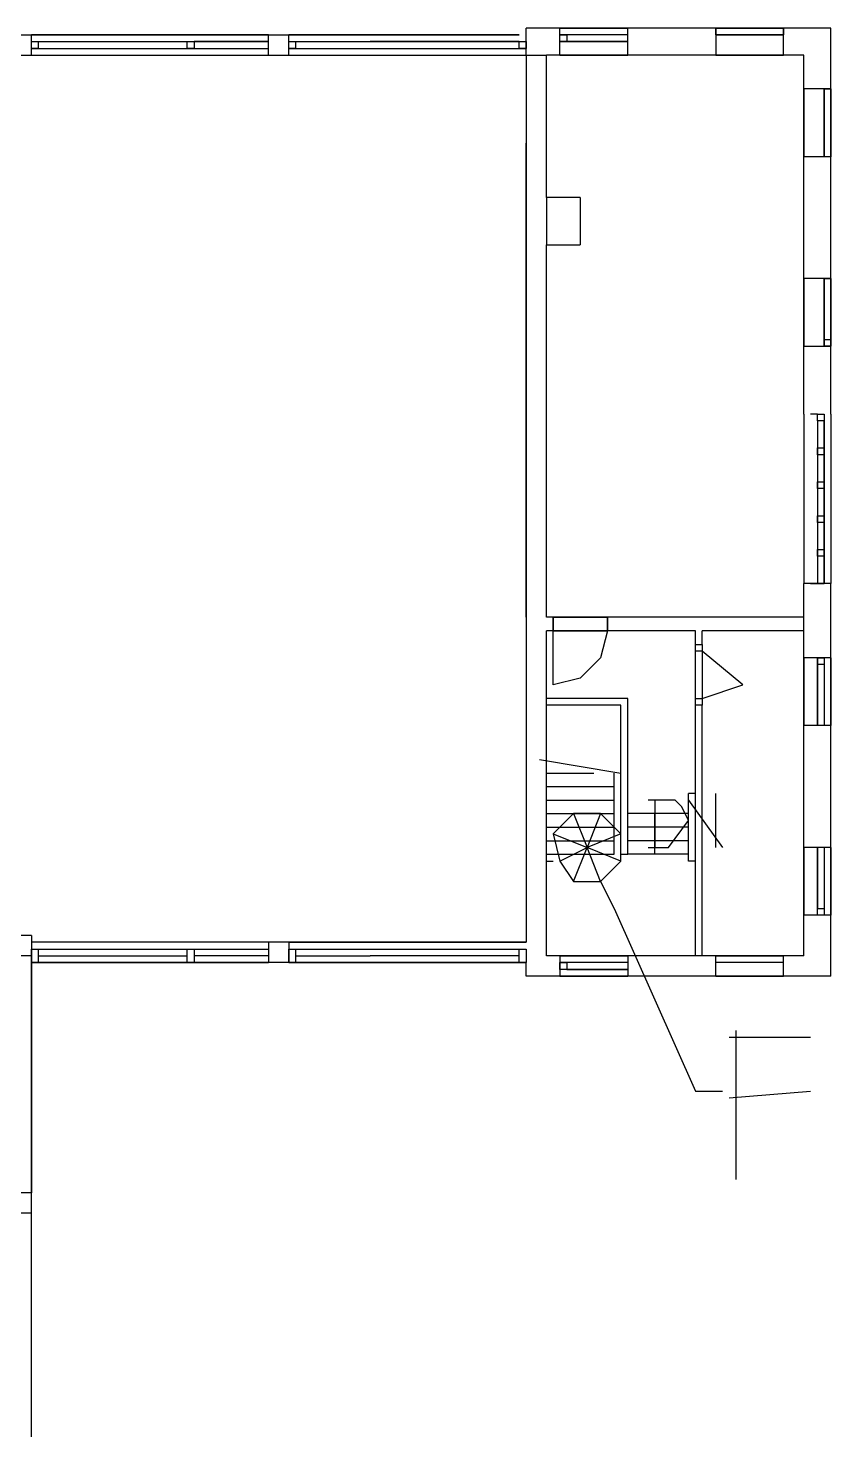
# Model space of a CAD drawing. Extents: x 0 to 66.8, y 0 to 60.3.
# Drawn here: x 59.31 to 66.83, y 30.99 to 44.13 of the extents above; entities that cross this region are included whole.
import ezdxf

# ---------------------------------------------------------------- set-up
doc = ezdxf.new("R2010")
doc.units = 0

msp = doc.modelspace()

# ---------------------------------------------------------------- linework, layer by layer
at = {"layer": 'Layer 1'}
for p, q in [((54.515052, 44.069156), (63.912775, 44.069156)), ((61.563411, 44.069314), (59.340913, 44.069314)), ((59.341019, 43.87863), (59.341019, 44.069129)), ((61.563252, 43.87863), (61.563252, 44.069129)), ((63.912908, 44.069314), (61.75391, 44.069314)), ((61.754016, 43.87863), (61.754016, 44.069129)), ((66.833772, 44.132656), (63.976275, 44.132656)), ((63.976275, 43.878656), (63.976275, 44.132656)), ((64.293907, 44.13255), (64.928906, 44.13255)), ((64.294013, 43.878471), (64.294013, 44.13247)), ((64.929012, 44.069235), (64.294013, 44.069235)), ((64.294039, 44.069103), (64.357539, 44.069103)), ((64.294039, 44.005603), (64.294039, 44.069103)), ((64.357539, 44.069103), (64.357539, 44.005603)), ((64.929012, 43.878471), (64.929012, 44.13247)), ((64.929012, 44.069235), (64.929012, 44.069235)), ((64.929012, 44.069235), (64.929012, 44.069235)), ((65.754247, 44.13247), (65.754247, 43.878471)), ((65.754273, 44.132603), (66.389272, 44.132603)), ((65.754273, 44.069367), (65.754273, 44.132603)), ((65.754273, 44.13255), (65.754273, 44.13255)), ((65.754273, 44.13255), (65.754273, 44.13255)), ((65.754273, 44.13255), (65.754273, 44.13255)), ((65.754273, 44.13255), (65.754273, 44.13255)), ((65.754273, 44.13247), (66.389272, 44.13247)), ((65.754273, 44.13247), (66.389272, 44.13247)), ((66.389272, 44.069367), (65.754273, 44.069367)), ((65.754273, 44.069235), (66.389272, 44.069235)), ((65.754273, 44.069235), (66.389272, 44.069235)), ((66.389378, 44.13255), (65.754379, 44.13255)), ((66.389378, 44.13255), (65.754379, 44.13255)), ((65.754405, 44.13255), (66.389404, 44.13255)), ((66.389272, 44.132603), (66.389272, 44.069367)), ((66.389299, 43.87863), (66.389299, 44.132629)), ((66.389378, 44.13255), (66.389378, 44.069314)), ((66.389378, 44.069314), (66.389378, 44.13255)), ((66.389378, 44.13255), (66.389378, 44.069314)), ((66.389378, 44.069314), (66.389378, 44.13255)), ((66.833772, 40.51316), (66.833772, 44.132656)), ((59.341019, 44.005629), (61.563252, 44.005629)), ((59.341019, 43.942129), (61.563252, 43.942129)), ((59.341046, 44.005603), (59.404281, 44.005603)), ((59.341046, 43.942103), (59.341046, 44.005603)), ((59.404281, 43.942103), (59.341046, 43.942103)), ((59.404255, 44.005629), (60.103018, 44.005629)), ((59.404281, 44.005603), (59.404281, 43.942103)), ((60.102965, 43.942129), (60.102965, 43.942129)), ((60.102965, 43.942129), (60.102965, 43.942129)), ((60.103018, 44.005629), (60.801253, 44.005629)), ((60.801279, 44.005603), (60.864779, 44.005603)), ((60.801279, 43.942103), (60.801279, 44.005603)), ((60.864779, 43.942103), (60.801279, 43.942103)), ((60.864779, 44.005603), (60.864779, 43.942103)), ((61.563252, 44.005629), (60.865017, 44.005629)), ((61.563331, 43.942129), (61.563331, 43.942129)), ((61.563331, 43.942129), (61.563331, 43.942129)), ((61.754043, 44.005629), (63.976275, 44.005629)), ((61.754043, 44.005603), (61.817278, 44.005603)), ((61.754043, 43.942103), (61.754043, 44.005603)), ((61.754043, 43.942129), (63.976275, 43.942129)), ((61.817278, 43.942103), (61.754043, 43.942103)), ((61.817251, 44.005629), (62.516015, 44.005629)), ((61.817278, 44.005603), (61.817278, 43.942103)), ((62.515989, 43.942129), (62.515989, 43.942129)), ((62.515989, 43.942129), (62.515989, 43.942129)), ((63.912802, 44.005682), (62.516042, 44.005682)), ((63.214382, 43.942129), (63.214382, 43.942129)), ((63.214382, 43.942129), (63.214382, 43.942129)), ((63.912775, 44.005603), (63.976275, 44.005603)), ((63.912775, 43.942103), (63.912775, 44.005603)), ((63.976275, 43.942103), (63.912775, 43.942103)), ((63.976275, 44.005603), (63.976275, 43.942103)), ((64.293907, 44.005682), (64.928906, 44.005682)), ((64.357539, 44.005603), (64.294039, 44.005603)), ((64.928906, 44.005682), (64.357407, 44.005682)), ((54.514999, 43.878471), (63.976222, 43.878471)), ((59.340913, 43.87855), (61.563411, 43.87855)), ((61.75391, 43.87855), (63.976408, 43.87855)), ((63.976355, 43.87855), (63.976355, 35.560325)), ((63.976355, 43.87855), (64.166854, 43.87855)), ((66.579772, 43.878656), (64.166775, 43.878656)), ((64.166854, 42.545184), (64.166854, 43.878682)), ((64.293907, 43.87855), (64.928906, 43.87855)), ((65.754405, 43.87855), (66.389404, 43.87855)), ((66.579772, 40.51316), (66.579772, 43.878656)), ((66.833798, 43.561394), (66.579798, 43.561394)), ((66.579904, 43.561315), (66.579904, 42.926051)), ((66.77051, 43.561262), (66.77051, 42.926263)), ((66.77051, 43.561262), (66.77051, 42.926263)), ((66.77051, 43.561262), (66.77051, 42.926263)), ((66.77051, 43.561262), (66.77051, 42.926263)), ((66.770536, 43.561103), (66.833772, 43.561103)), ((66.770536, 42.926104), (66.770536, 43.561103)), ((66.833745, 43.561262), (66.833745, 42.926263)), ((66.833745, 43.561262), (66.833745, 42.926263)), ((66.833772, 43.561103), (66.833772, 42.926104)), ((66.833798, 43.561262), (66.833798, 43.561262)), ((66.833798, 43.561262), (66.833798, 43.561262)), ((66.833798, 43.561262), (66.833798, 43.561262)), ((66.833798, 43.561262), (66.833798, 43.561262)), ((66.833904, 43.561315), (66.833904, 42.926051)), ((63.976328, 38.608057), (63.976328, 43.053316)), ((66.833772, 42.926157), (66.579772, 42.926157)), ((66.833772, 42.926104), (66.770536, 42.926104)), ((66.833798, 42.926157), (66.833798, 42.926157)), ((66.833798, 42.926157), (66.833798, 42.926157)), ((66.833798, 42.926157), (66.833798, 42.926157)), ((66.833798, 42.926157), (66.833798, 42.926157)), ((64.166775, 42.545052), (64.166775, 42.100552)), ((64.484328, 42.545052), (64.166828, 42.545052)), ((64.484354, 42.545184), (64.484354, 42.100685)), ((64.166775, 38.608083), (64.166775, 42.100579)), ((64.166775, 42.100579), (64.484248, 42.100579)), ((66.833772, 41.783159), (66.579772, 41.783159)), ((66.579904, 41.783053), (66.579904, 41.148318)), ((66.77051, 41.783079), (66.77051, 41.21158)), ((66.77051, 41.783079), (66.77051, 41.148345)), ((66.77051, 41.783079), (66.77051, 41.21158)), ((66.77051, 41.783079), (66.77051, 41.148345)), ((66.770536, 41.783106), (66.833772, 41.783106)), ((66.770536, 41.148371), (66.770536, 41.783106)), ((66.833745, 41.783079), (66.833745, 41.148345)), ((66.833745, 41.783079), (66.833745, 41.148345)), ((66.833772, 41.783106), (66.833772, 41.148371)), ((66.833798, 41.783079), (66.833798, 41.783079)), ((66.833798, 41.783079), (66.833798, 41.783079)), ((66.833798, 41.783079), (66.833798, 41.783079)), ((66.833798, 41.783079), (66.833798, 41.783079)), ((66.833904, 41.783053), (66.833904, 41.148318)), ((66.833772, 41.148159), (66.579772, 41.148159)), ((66.770536, 41.211606), (66.833772, 41.211606)), ((66.770536, 41.148371), (66.770536, 41.211606)), ((66.770536, 41.211606), (66.833772, 41.211606)), ((66.770536, 41.148371), (66.770536, 41.211606)), ((66.833772, 41.148371), (66.770536, 41.148371)), ((66.833772, 41.148371), (66.770536, 41.148371)), ((66.833772, 41.148371), (66.770536, 41.148371)), ((66.833772, 41.211606), (66.833772, 41.148371)), ((66.833772, 41.211606), (66.833772, 41.148371)), ((66.579904, 40.513054), (66.579904, 38.925556)), ((66.707063, 40.513134), (66.643298, 40.513134)), ((66.707036, 40.513107), (66.770536, 40.513107)), ((66.707036, 40.449607), (66.707036, 40.513107)), ((66.770536, 40.513107), (66.770536, 40.449607)), ((66.833798, 40.513134), (66.833798, 40.513134)), ((66.833798, 40.513134), (66.833798, 40.513134)), ((66.833904, 40.513054), (66.833904, 38.925556)), ((66.706931, 40.449581), (66.706931, 38.925583)), ((66.706931, 40.449581), (66.706931, 40.132346)), ((66.770536, 40.449607), (66.707036, 40.449607)), ((66.77043, 38.925583), (66.77043, 40.449581)), ((66.77043, 40.449581), (66.77043, 40.132346)), ((66.77051, 40.449581), (66.77051, 40.449581)), ((66.77051, 40.449581), (66.77051, 40.449581)), ((66.770536, 40.195608), (66.770536, 40.449607)), ((66.706931, 40.195581), (66.706931, 39.814846)), ((66.707036, 40.132372), (66.707036, 40.195608)), ((66.707036, 40.195608), (66.770536, 40.195608)), ((66.707036, 40.195608), (66.770536, 40.195608)), ((66.707036, 40.132372), (66.707036, 40.195608)), ((66.770536, 40.132372), (66.707036, 40.132372)), ((66.770536, 40.132372), (66.707036, 40.132372)), ((66.77043, 40.195581), (66.77043, 39.814846)), ((66.770536, 40.195608), (66.770536, 40.132372)), ((66.770536, 40.195608), (66.770536, 40.132372)), ((66.770536, 40.132372), (66.770536, 40.132372)), ((66.770536, 39.878373), (66.770536, 40.132372)), ((66.706931, 39.878293), (66.706931, 39.497294)), ((66.707036, 39.814608), (66.707036, 39.878108)), ((66.707036, 39.878108), (66.770536, 39.878108)), ((66.707036, 39.878108), (66.770536, 39.878108)), ((66.707036, 39.814608), (66.707036, 39.878108)), ((66.77043, 39.878293), (66.77043, 39.497294)), ((66.770536, 39.878108), (66.770536, 39.814608)), ((66.770536, 39.878108), (66.770536, 39.814608)), ((66.770536, 39.814608), (66.707036, 39.814608)), ((66.770536, 39.814608), (66.707036, 39.814608)), ((66.770536, 39.814608), (66.770536, 39.814608)), ((66.770536, 39.560873), (66.770536, 39.814608)), ((66.706931, 39.560741), (66.706931, 39.179741)), ((66.707036, 39.497109), (66.707036, 39.560608)), ((66.707036, 39.560608), (66.770536, 39.560608)), ((66.707036, 39.560608), (66.770536, 39.560608)), ((66.707036, 39.497109), (66.707036, 39.560608)), ((66.770536, 39.497109), (66.707036, 39.497109)), ((66.770536, 39.497109), (66.707036, 39.497109)), ((66.77043, 39.560741), (66.77043, 39.179741)), ((66.770536, 39.560608), (66.770536, 39.497109)), ((66.770536, 39.560608), (66.770536, 39.497109)), ((66.770536, 39.497109), (66.770536, 39.497109)), ((66.770536, 39.243109), (66.770536, 39.497109)), ((66.706931, 39.243188), (66.706931, 38.925689)), ((66.707036, 39.243109), (66.770536, 39.243109)), ((66.707036, 39.179609), (66.707036, 39.243109)), ((66.707036, 39.179609), (66.707036, 39.243109)), ((66.707036, 39.243109), (66.770536, 39.243109)), ((66.770536, 39.179609), (66.707036, 39.179609)), ((66.770536, 39.179609), (66.707036, 39.179609)), ((66.77043, 39.243188), (66.77043, 38.925689)), ((66.77051, 38.925636), (66.77051, 39.179635)), ((66.770536, 39.243109), (66.770536, 39.179609)), ((66.770536, 39.243109), (66.770536, 39.179609)), ((66.770536, 39.179609), (66.770536, 39.179609)), ((66.833772, 38.925662), (66.579772, 38.925662)), ((66.579772, 35.433167), (66.579772, 38.925662)), ((66.833798, 38.925636), (66.579798, 38.925636)), ((66.643298, 38.925636), (66.707063, 38.925636)), ((66.77051, 38.925636), (66.70701, 38.925636)), ((66.70701, 38.925636), (66.77051, 38.925636)), ((66.77051, 38.925636), (66.77051, 38.925636)), ((66.77051, 38.925636), (66.77051, 38.925636)), ((66.833772, 35.242667), (66.833772, 38.925662)), ((64.230381, 38.608216), (64.166881, 38.608216)), ((64.230275, 38.607845), (64.738274, 38.607845)), ((64.230275, 38.48111), (64.230275, 38.607845)), ((64.738327, 38.608083), (64.230328, 38.608083)), ((64.230328, 38.608083), (64.230328, 38.481348)), ((64.230328, 38.481348), (64.230328, 38.608083)), ((64.230328, 38.608083), (64.230328, 38.481348)), ((64.230328, 38.544821), (64.230328, 38.481322)), ((64.230381, 38.608216), (64.230381, 38.481216)), ((64.738274, 38.607845), (64.738274, 38.48111)), ((64.738327, 38.608083), (64.738327, 38.481348)), ((64.738327, 38.481348), (64.738327, 38.608083)), ((64.738327, 38.481348), (64.738327, 38.608083)), ((64.738327, 38.608083), (64.738327, 38.608083)), ((64.738327, 38.544821), (64.738327, 38.481322)), ((66.579878, 38.608216), (64.73838, 38.608216)), ((64.73838, 38.481216), (64.73838, 38.608216)), ((64.166828, 35.433061), (64.166828, 38.481322)), ((64.230381, 38.481216), (64.166881, 38.481216)), ((64.738274, 38.48111), (64.230275, 38.48111)), ((64.230328, 38.481348), (64.738327, 38.481348)), ((64.230328, 37.973216), (64.230328, 38.481216)), ((64.738327, 38.481216), (64.675092, 38.227216)), ((65.563879, 38.481216), (64.73838, 38.481216)), ((65.563853, 38.354189), (65.563853, 38.481189)), ((66.579851, 38.481189), (65.627353, 38.481189)), ((65.627353, 38.354189), (65.627353, 38.481189)), ((65.563773, 38.35411), (65.627273, 38.35411)), ((65.563773, 37.782611), (65.563773, 38.35411)), ((65.563773, 38.35411), (65.627273, 38.35411)), ((65.563773, 38.290875), (65.563773, 38.35411)), ((65.627273, 38.290875), (65.563773, 38.290875)), ((65.627273, 38.35411), (65.627273, 37.782611)), ((65.627273, 38.35411), (65.627273, 38.290875)), ((66.008379, 37.97311), (65.627405, 38.290875)), ((64.166828, 36.766559), (64.166828, 38.163557)), ((64.675092, 38.227216), (64.484328, 38.036452)), ((66.833772, 38.227163), (66.579772, 38.227163)), ((66.579904, 38.227322), (66.579904, 37.592058)), ((66.706931, 38.227242), (66.706931, 37.592243)), ((66.706931, 37.592243), (66.706931, 38.163743)), ((66.707036, 38.22711), (66.770536, 38.22711)), ((66.707036, 38.16361), (66.707036, 38.22711)), ((66.770536, 38.16361), (66.707036, 38.16361)), ((66.77051, 38.227242), (66.77051, 37.592243)), ((66.770536, 38.22711), (66.770536, 38.16361)), ((66.833904, 38.227322), (66.833904, 37.592058)), ((64.484328, 38.036452), (64.230328, 37.973216)), ((65.627405, 37.846111), (66.008379, 37.97311)), ((64.929118, 37.84619), (64.166854, 37.84619)), ((64.86538, 37.782452), (64.166881, 37.782452)), ((64.865353, 36.385692), (64.865353, 37.78269)), ((64.929118, 36.385692), (64.929118, 37.84619)), ((65.563773, 37.846111), (65.627273, 37.846111)), ((65.563773, 37.782611), (65.563773, 37.846111)), ((65.627273, 37.782611), (65.563773, 37.782611)), ((65.627273, 37.782611), (65.563773, 37.782611)), ((65.563853, 35.433193), (65.563853, 37.78269)), ((65.627273, 37.846111), (65.627273, 37.782611)), ((65.627353, 35.433193), (65.627353, 37.78269)), ((66.833772, 37.592164), (66.579772, 37.592164)), ((66.77051, 37.592137), (66.77051, 37.592137)), ((66.77051, 37.592137), (66.77051, 37.592137)), ((64.103487, 37.274585), (64.865459, 37.14785)), ((64.166854, 37.147691), (64.611354, 37.147691)), ((64.801959, 36.385745), (64.801959, 37.147744)), ((64.865486, 36.385745), (64.865486, 37.147744)), ((64.166854, 37.020691), (64.801854, 37.020691)), ((65.500353, 36.322192), (65.500353, 36.957191)), ((65.563879, 36.957218), (65.500379, 36.957218)), ((65.563747, 36.448954), (65.563747, 36.957218)), ((65.563826, 36.322192), (65.563826, 36.957191)), ((65.754247, 36.448954), (65.754247, 36.957218)), ((64.166854, 36.893691), (64.801854, 36.893691)), ((65.373432, 36.893824), (65.119433, 36.893824)), ((65.183012, 36.893718), (65.183012, 36.448954)), ((65.436932, 36.830059), (65.373432, 36.893824)), ((65.500167, 36.703324), (65.436932, 36.830059)), ((65.500247, 36.893718), (65.817746, 36.448954)), ((64.166854, 36.766691), (64.801854, 36.766691)), ((64.421039, 36.766612), (64.230275, 36.576112)), ((64.675012, 36.766612), (64.421013, 36.766612)), ((64.421013, 36.766612), (64.547986, 36.449112)), ((64.67496, 36.766665), (64.54796, 36.449165)), ((64.865459, 36.576165), (64.67496, 36.766665)), ((65.500326, 36.766691), (64.929092, 36.766691)), ((65.183012, 36.385718), (65.183012, 36.766718)), ((65.309932, 36.449059), (65.500167, 36.703324)), ((64.166854, 36.639692), (64.801854, 36.639692)), ((64.230275, 36.576112), (64.547748, 36.449112)), ((64.230354, 36.576165), (64.293854, 36.322165)), ((64.865459, 36.576192), (64.54796, 36.448927)), ((64.865459, 36.322192), (64.865459, 36.576192)), ((65.500326, 36.639692), (64.929092, 36.639692)), ((64.166854, 36.512692), (64.801854, 36.512692)), ((64.293854, 36.322165), (64.547827, 36.449165)), ((64.420907, 36.131692), (64.547907, 36.448927)), ((64.675039, 36.131745), (64.547748, 36.44898)), ((64.865512, 36.322245), (64.547986, 36.44898)), ((65.500326, 36.512692), (64.929092, 36.512692)), ((65.119433, 36.449059), (65.309932, 36.449059)), ((66.833772, 36.449165), (66.579772, 36.449165)), ((66.579904, 36.449059), (66.579904, 35.814325)), ((66.706931, 35.814219), (66.706931, 36.448954)), ((66.706931, 36.448954), (66.706931, 35.877719)), ((66.77051, 36.449059), (66.77051, 36.449059)), ((66.77051, 36.449059), (66.77051, 36.449059)), ((66.77051, 36.449059), (66.77051, 35.814325)), ((66.833904, 36.449059), (66.833904, 35.814325)), ((64.166775, 36.322192), (64.166775, 36.322192)), ((64.166775, 36.322192), (64.166775, 36.322192)), ((64.166854, 36.385692), (64.801854, 36.385692)), ((64.166854, 36.322192), (64.230354, 36.322192)), ((64.293907, 36.322192), (64.420907, 36.131692)), ((64.675012, 36.131745), (64.865512, 36.322245)), ((64.865353, 36.385692), (64.929118, 36.385692)), ((64.865353, 36.385692), (64.929118, 36.385692)), ((64.865459, 36.385745), (64.928959, 36.385745)), ((65.500326, 36.385692), (64.929092, 36.385692)), ((65.563853, 36.322192), (65.500326, 36.322192)), ((64.421039, 36.131745), (64.675039, 36.131745)), ((64.675012, 36.131745), (64.801721, 35.877745)), ((64.801721, 35.877745), (65.56372, 34.163248)), ((66.833745, 35.814325), (66.579745, 35.814325)), ((66.833772, 35.814166), (66.579772, 35.814166)), ((66.707036, 35.877613), (66.770536, 35.877613)), ((66.707036, 35.814113), (66.707036, 35.877613)), ((66.770536, 35.814113), (66.707036, 35.814113)), ((66.770536, 35.877613), (66.770536, 35.814113)), ((59.34094, 35.623666), (51.784449, 35.623666)), ((59.341019, 35.623666), (59.341019, 35.369931)), ((61.563411, 35.560325), (59.340913, 35.560325)), ((59.341019, 35.496667), (61.563252, 35.496667)), ((59.341046, 35.496614), (59.404281, 35.496614)), ((59.341046, 35.369878), (59.341046, 35.496614)), ((63.976302, 35.560325), (59.341072, 35.560325)), ((59.404281, 35.496614), (59.404281, 35.369878)), ((60.102965, 35.496667), (60.102965, 35.496667)), ((60.102965, 35.496667), (60.102965, 35.496667)), ((60.801279, 35.496614), (60.864779, 35.496614)), ((60.801279, 35.369878), (60.801279, 35.496614)), ((60.864779, 35.496614), (60.864779, 35.369878)), ((61.563252, 35.560166), (61.563252, 35.369931)), ((61.563331, 35.496667), (61.563331, 35.496667)), ((61.563331, 35.496667), (61.563331, 35.496667)), ((61.75391, 35.560325), (63.976408, 35.560325)), ((61.754016, 35.560166), (61.754016, 35.369931)), ((61.754043, 35.496667), (63.976275, 35.496667)), ((61.754043, 35.496614), (61.817278, 35.496614)), ((61.754043, 35.369878), (61.754043, 35.496614)), ((61.817278, 35.496614), (61.817278, 35.369878)), ((62.515989, 35.496667), (62.515989, 35.496667)), ((62.515989, 35.496667), (62.515989, 35.496667)), ((63.214382, 35.496667), (63.214382, 35.496667)), ((63.214382, 35.496667), (63.214382, 35.496667)), ((63.912775, 35.496614), (63.976275, 35.496614)), ((63.912775, 35.369878), (63.912775, 35.496614)), ((63.976275, 35.496614), (63.976275, 35.369878)), ((59.34094, 35.433167), (51.53045, 35.433167)), ((61.563411, 35.369825), (59.340913, 35.369825)), ((59.340993, 35.433087), (59.340993, 33.210855)), ((63.976222, 35.369746), (59.340993, 35.369746)), ((59.341019, 35.369931), (61.563252, 35.369931)), ((59.404281, 35.369878), (59.341046, 35.369878)), ((59.341072, 33.210669), (59.341072, 35.433167)), ((59.404255, 35.433167), (60.103018, 35.433167)), ((60.103018, 35.433167), (60.801253, 35.433167)), ((60.864779, 35.369878), (60.801279, 35.369878)), ((61.563252, 35.433167), (60.865017, 35.433167)), ((63.976408, 35.369825), (61.75391, 35.369825)), ((61.754043, 35.369931), (63.976275, 35.369931)), ((61.817278, 35.369878), (61.754043, 35.369878)), ((61.817251, 35.433167), (62.516015, 35.433167)), ((63.912802, 35.433087), (62.516042, 35.433087)), ((63.976275, 35.369878), (63.912775, 35.369878)), ((63.976275, 35.242667), (63.976275, 35.369667)), ((66.579772, 35.433061), (64.166775, 35.433061)), ((64.293775, 35.433167), (64.293775, 35.242667)), ((64.293907, 35.433061), (64.928906, 35.433061)), ((64.929012, 35.369799), (64.294013, 35.369799)), ((64.294039, 35.369614), (64.357539, 35.369614)), ((64.294039, 35.306114), (64.294039, 35.369614)), ((64.357539, 35.369614), (64.357539, 35.306114)), ((64.929039, 35.433167), (64.929039, 35.242667)), ((65.754273, 35.242667), (65.754273, 35.433167)), ((66.389378, 35.369799), (65.754379, 35.369799)), ((65.754405, 35.433061), (66.389404, 35.433061)), ((66.389272, 35.242667), (66.389272, 35.433167)), ((66.833772, 35.242667), (63.976275, 35.242667)), ((64.293907, 35.242561), (64.928906, 35.242561)), ((64.928959, 35.30622), (64.293934, 35.30622)), ((64.357539, 35.306114), (64.294039, 35.306114)), ((64.35746, 35.30622), (64.928959, 35.30622)), ((64.929012, 35.30622), (64.929012, 35.30622)), ((64.929012, 35.30622), (64.929012, 35.30622)), ((65.754273, 35.30622), (65.754273, 35.30622)), ((65.754273, 35.30622), (65.754273, 35.30622)), ((65.754405, 35.242561), (66.389404, 35.242561)), ((66.389378, 35.30622), (66.389378, 35.30622)), ((66.389378, 35.30622), (66.389378, 35.30622)), ((66.389378, 35.30622), (66.389378, 35.30622)), ((66.389378, 35.30622), (66.389378, 35.30622)), ((65.944932, 33.337616), (65.944932, 34.734615)), ((65.881432, 34.671115), (66.643431, 34.671115)), ((65.56372, 34.163248), (65.817746, 34.163248)), ((66.643431, 34.163115), (65.881432, 34.099615)), ((59.340993, 33.210855), (59.340993, 33.909089)), ((59.340993, 33.210828), (59.150228, 33.210828)), ((59.340913, 33.020037), (59.340913, 33.210802)), ((59.340993, 33.020064), (59.340993, 33.210828)), ((59.340993, 33.020064), (59.150228, 33.020064)), ((59.340993, 30.607305), (59.340993, 33.020037)), ((59.341072, 30.861172), (59.341072, 33.02017))]:
    msp.add_line(p, q, dxfattribs=at)

doc.saveas('drawing.dxf')
